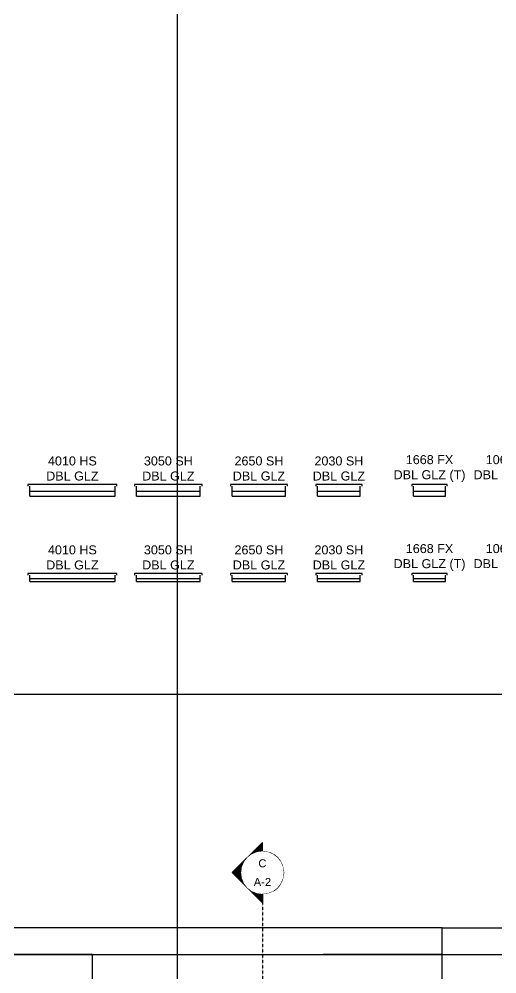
# Model space of a CAD drawing. Header units: inches. Extents: x -566 to 3217, y -8304 to 6564.
# Drawn here: x 2258 to 2527, y 1043 to 1580 of the extents above; entities that cross this region are included whole.
import ezdxf

# ---------------------------------------------------------------- set-up
doc = ezdxf.new("R2010")
doc.units = ezdxf.units.IN
doc.header["$MEASUREMENT"] = 0
doc.header["$PDMODE"] = 1
doc.header["$PDSIZE"] = -2
doc.linetypes.add('CENTER2', pattern=[0.026999999999999996, 0.018, -0.003, 0.003, -0.003])
doc.layers.get('0').update_dxf_attribs({"lineweight": 25})
doc.layers.get('DEFPOINTS').update_dxf_attribs({"lineweight": 25})
for name, color, linetype, lineweight, true_color in [('1-DIM', 22, 'Continuous', 25, 0xcc3300), ('1-WALL', 3, 'Continuous', 25, 0x00ff00), ('1-WIN', 9, 'Continuous', 25, 0xc0c0c0)]:
    doc.layers.add(name, color=color, linetype=linetype, lineweight=lineweight, true_color=true_color)
doc.layers.add('1-SECT', color=7, linetype='Continuous', lineweight=25)
doc.layers.add('1-TEXT', color=7, linetype='Continuous', lineweight=25)
doc.styles.add('Arial', font='arial.ttf')
doc.dimstyles.new('ANNOT', dxfattribs={"dimtxt": 0.0833333333333333, "dimasz": 0.18, "dimexe": 5e-05, "dimexo": 3.125e-05, "dimgap": 4.5e-05, "dimtad": 1, "dimdec": 3, "dimdsep": 46, "dimlunit": 4, "dimtxsty": 'Arial', "dimblk": 'VW_SLASH', "dimblk1": 'VW_SLASH', "dimblk2": 'VW_SLASH', "dimcen": 0, "dimdle": 5e-05, "dimazin": 0, "dimtfac": 1, "dimtdec": 3, "dimtix": 1, "dimtmove": 0, "dimatfit": 0, "dimldrblk": 'VW_SLASH', "dimfxl": 1, "dimfrac": 2, "dimtolj": 1, "dimarcsym": 0})
pattern_1 = [(45, (0, 0), (-0.0055242717280199, 0.0055242717280199), [])]

# ---------------------------------------------------------------- blocks, each defined once
blk = doc.blocks.new('Group-245')
at = {"color": 7, "linetype": 'Continuous'}
for p, q in [((1029.089187264542, 2417.379983414316), (1077.089187264541, 2417.379983414316)), ((1029.089187264542, 2415.629983414316), (1077.089187264541, 2415.629983414316))]:
    blk.add_line(p, q, dxfattribs=at)
at = {"color": 7, "linetype": 'Continuous', "flags": 128}
blk.add_lwpolyline([(1078.089187264545, 2419.129983414316), (1078.089187264545, 2420.129983414316), (1028.089187264545, 2420.129983414316), (1028.089187264545, 2419.129983414316)], dxfattribs=at)
at = {"layer": 'DEFPOINTS'}
blk.add_line((1077.089187264541, 2419.129983414316), (1077.089187265022, 2419.129983414316), dxfattribs=at)
blk = doc.blocks.new('Group-247')
at = {"color": 7, "linetype": 'Continuous'}
for p, q in [((1029.089187264542, 2466.379983414316), (1077.089187264541, 2466.379983414316)), ((1029.089187264542, 2463.629983414316), (1077.089187264541, 2463.629983414316))]:
    blk.add_line(p, q, dxfattribs=at)
at = {"color": 7, "linetype": 'Continuous', "flags": 128}
blk.add_lwpolyline([(1078.089187264545, 2469.129983414316), (1078.089187264545, 2470.129983414316), (1028.089187264545, 2470.129983414316), (1028.089187264545, 2469.129983414316)], dxfattribs=at)
at = {"layer": 'DEFPOINTS'}
blk.add_line((1077.089187264541, 2469.129983414316), (1077.089187265022, 2469.129983414316), dxfattribs=at)
blk = doc.blocks.new('Group-248')
at = {"color": 7, "linetype": 'Continuous'}
for p, q in [((1089.089187264542, 2466.379983414316), (1125.089187264542, 2466.379983414316)), ((1089.089187264542, 2463.629983414316), (1125.089187264542, 2463.629983414316))]:
    blk.add_line(p, q, dxfattribs=at)
at = {"color": 7, "linetype": 'Continuous', "flags": 128}
blk.add_lwpolyline([(1126.089187264545, 2469.129983414316), (1126.089187264545, 2470.129983414316), (1088.089187264545, 2470.129983414316), (1088.089187264545, 2469.129983414316)], dxfattribs=at)
at = {"layer": 'DEFPOINTS'}
blk.add_line((1125.089187264542, 2469.129983414316), (1125.089187264902, 2469.129983414316), dxfattribs=at)
blk = doc.blocks.new('Group-249')
at = {"color": 7, "linetype": 'Continuous'}
for p, q in [((1089.089187264542, 2417.379983414316), (1125.089187264542, 2417.379983414316)), ((1089.089187264542, 2415.629983414316), (1125.089187264542, 2415.629983414316))]:
    blk.add_line(p, q, dxfattribs=at)
at = {"color": 7, "linetype": 'Continuous', "flags": 128}
blk.add_lwpolyline([(1126.089187264545, 2419.129983414316), (1126.089187264545, 2420.129983414316), (1088.089187264545, 2420.129983414316), (1088.089187264545, 2419.129983414316)], dxfattribs=at)
at = {"layer": 'DEFPOINTS'}
blk.add_line((1125.089187264542, 2419.129983414316), (1125.089187264902, 2419.129983414316), dxfattribs=at)
blk = doc.blocks.new('Group-266')
at = {"color": 7, "linetype": 'Continuous'}
for p, q in [((1191.089187264541, 2466.379983414316), (1215.089187264541, 2466.379983414316)), ((1191.089187264541, 2463.629983414316), (1215.089187264541, 2463.629983414316))]:
    blk.add_line(p, q, dxfattribs=at)
at = {"color": 7, "linetype": 'Continuous', "flags": 128}
blk.add_lwpolyline([(1216.089187264545, 2469.129983414316), (1216.089187264545, 2470.129983414316), (1190.089187264545, 2470.129983414316), (1190.089187264545, 2469.129983414316)], dxfattribs=at)
blk = doc.blocks.new('Group-267')
at = {"color": 7, "linetype": 'Continuous'}
for p, q in [((1191.089187264541, 2417.379983414316), (1215.089187264541, 2417.379983414316)), ((1191.089187264541, 2415.629983414316), (1215.089187264541, 2415.629983414316))]:
    blk.add_line(p, q, dxfattribs=at)
at = {"color": 7, "linetype": 'Continuous', "flags": 128}
blk.add_lwpolyline([(1216.089187264545, 2419.129983414316), (1216.089187264545, 2420.129983414316), (1190.089187264545, 2420.129983414316), (1190.089187264545, 2419.129983414316)], dxfattribs=at)
blk = doc.blocks.new('Group-270')
at = {"color": 7, "linetype": 'Continuous'}
for p, q in [((1143.089187264541, 2466.379983414316), (1173.089187264541, 2466.379983414316)), ((1143.089187264541, 2463.629983414316), (1173.089187264541, 2463.629983414316))]:
    blk.add_line(p, q, dxfattribs=at)
at = {"color": 7, "linetype": 'Continuous', "flags": 128}
blk.add_lwpolyline([(1174.089187264545, 2469.129983414316), (1174.089187264545, 2470.129983414316), (1142.089187264545, 2470.129983414316), (1142.089187264545, 2469.129983414316)], dxfattribs=at)
at = {"layer": 'DEFPOINTS'}
blk.add_line((1173.089187264541, 2469.129983414316), (1173.089187264841, 2469.129983414316), dxfattribs=at)
blk = doc.blocks.new('Group-271')
at = {"color": 7, "linetype": 'Continuous'}
for p, q in [((1143.089187264541, 2417.379983414316), (1173.089187264541, 2417.379983414316)), ((1143.089187264541, 2415.629983414316), (1173.089187264541, 2415.629983414316))]:
    blk.add_line(p, q, dxfattribs=at)
at = {"color": 7, "linetype": 'Continuous', "flags": 128}
blk.add_lwpolyline([(1174.089187264545, 2419.129983414316), (1174.089187264545, 2420.129983414316), (1142.089187264545, 2420.129983414316), (1142.089187264545, 2419.129983414316)], dxfattribs=at)
at = {"layer": 'DEFPOINTS'}
blk.add_line((1173.089187264541, 2419.129983414316), (1173.089187264841, 2419.129983414316), dxfattribs=at)
blk = doc.blocks.new('Group-272')
at = {"color": 7, "linetype": 'Continuous'}
for p, q in [((1245.089187264541, 2466.379983414316), (1263.089187264541, 2466.379983414316)), ((1245.089187264541, 2463.629983414316), (1263.089187264541, 2463.629983414316))]:
    blk.add_line(p, q, dxfattribs=at)
at = {"color": 7, "linetype": 'Continuous', "flags": 128}
blk.add_lwpolyline([(1264.089187264545, 2469.129983414316), (1264.089187264545, 2470.129983414316), (1244.089187264545, 2470.129983414316), (1244.089187264545, 2469.129983414316)], dxfattribs=at)
blk = doc.blocks.new('Group-273')
at = {"color": 7, "linetype": 'Continuous'}
for p, q in [((1245.089187264541, 2417.379983414316), (1263.089187264541, 2417.379983414316)), ((1245.089187264541, 2415.629983414316), (1263.089187264541, 2415.629983414316))]:
    blk.add_line(p, q, dxfattribs=at)
at = {"color": 7, "linetype": 'Continuous', "flags": 128}
blk.add_lwpolyline([(1264.089187264545, 2419.129983414316), (1264.089187264545, 2420.129983414316), (1244.089187264545, 2420.129983414316), (1244.089187264545, 2419.129983414316)], dxfattribs=at)
blk = doc.blocks.new('pha-sec')
at = {"linetype": 'Continuous', "lineweight": 25}
h = blk.add_hatch(dxfattribs=at)
h.set_pattern_fill('ANSI31', style=0, pattern_type=2)
h.set_pattern_definition(pattern_1)
edge = h.paths.add_edge_path()
edge.add_line((0, 0.3535533905932739), (0, 0.25))
edge.add_arc((1e-16, 0), 0.25, 45, 90, ccw=False)
edge.add_line((0.1767766952966369, 0.1767766952966369), (0, 0.3535533905932739))
h = blk.add_hatch(dxfattribs=at)
h.set_pattern_fill('ANSI31', style=0, pattern_type=2)
h.set_pattern_definition(pattern_1)
edge = h.paths.add_edge_path()
edge.add_arc((0, 1e-16), 0.2500000000000001, 0, 44.999999999999886, ccw=False)
edge.add_arc((0, -1e-16), 0.2500000000000001, 315, 360, ccw=False)
edge.add_line((0.1767766952966369, -0.1767766952966369), (0.3535533905932738, -1e-16))
edge.add_line((0.3535533905932738, -1e-16), (0.1767766952966369, 0.1767766952966369))
h = blk.add_hatch(dxfattribs=at)
h.set_pattern_fill('ANSI31', style=0, pattern_type=2)
h.set_pattern_definition(pattern_1)
edge = h.paths.add_edge_path()
edge.add_arc((3e-16, -3e-16), 0.2499999999999996, 269.99999999999994, 315.00000000000006, ccw=False)
edge.add_line((0, -0.25), (0, -0.3535533905932739))
edge.add_line((0, -0.3535533905932739), (0.1767766952966369, -0.1767766952966369))
for p, q in [((0, 0.25), (0, 0.3535533905932739)), ((0, 0.3535533905932739), (0.3535533905932738, -1e-16)), ((0.3535533905932739, 1e-16), (0, -0.3535533905932739)), ((0, -0.25), (0, -0.3535533905932739))]:
    blk.add_line(p, q)
blk = doc.blocks.new('PHA-DET')
at = {"lineweight": 5, "transparency": 33554687}
blk.add_line((-0.25, 0), (0.25, 0), dxfattribs=at)
at = {"lineweight": 5, "transparency": 33554687, "flags": 128}
blk.add_lwpolyline([(0.25, 0, 0.4142135623730949), (0, 0.2499999999999999, 0.414213562373095), (-0.25, 0, 0.414213562373095), (0, -0.2499999999999999, 0.4142135623730949)], format="xyb", close=True, dxfattribs=at)
at = {"color": 255, "linetype": 'Continuous', "lineweight": 5, "transparency": 33554687}
blk.add_wipeout([(-0.25, 0), (-0.2414814565722671, -0.06470476127563018), (-0.21650635094610965, -0.12500000000000006), (-0.1767766952966368, -0.17677669529663687), (-0.1249999999999999, -0.21650635094610976), (-0.06470476127563014, -0.2414814565722671), (-5e-17, -0.25), (0.06470476127563005, -0.2414814565722671), (0.1249999999999998, -0.21650635094610976), (0.17677669529663664, -0.1767766952966371), (0.2165063509461095, -0.12500000000000033), (0.241481456572267, -0.06470476127563063), (0.25, -4.996003610813204e-16), (0.2414814565722672, 0.06470476127562963), (0.21650635094611, 0.12499999999999944), (0.1767766952966374, 0.1767766952966363), (0.1250000000000007, 0.21650635094610926), (0.06470476127563105, 0.24148145657226683), (9.5e-16, 0.25), (-0.0647047612756292, 0.24148145657226738), (-0.124999999999999, 0.21650635094611026), (-0.176776695296636, 0.17677669529663775), (-0.21650635094610904, 0.1250000000000011), (-0.2414814565722667, 0.06470476127563152)], dxfattribs=at)
blk = doc.blocks.new('Group-599')
at = {"xscale": -48, "yscale": 48}
blk.add_blockref('pha-sec', (1160.038314207848, 2251.936592115071), dxfattribs=at)
at = {"xscale": 48, "yscale": 48, "zscale": 48}
blk.add_blockref('PHA-DET', (1160.038314207848, 2251.936592115071), dxfattribs=at)
at = {"linetype": 'CENTER2'}
blk.add_line((1160.038314207852, 2239.936592115071), (1160.038314207852, 2119.936592115071), dxfattribs=at)
at = {"char_height": 4.5, "attachment_point": 2, "line_spacing_factor": 0.25, "style": 'Arial'}
for s, insert in [('C', (1160.038314207852, 2259.436592115071)), ('A-2', (1160.038314207852, 2248.936592115071))]:
    blk.add_mtext(s, dxfattribs=dict(at, insert=insert))
blk = doc.blocks.new('VW_SLASH')
at = {"color": 0, "linetype": 'ByBlock', "lineweight": -2, "transparency": 16777216}
blk.add_line((0.0002777777777778, 0), (-1, 0), dxfattribs=at)
at = {"color": 0, "linetype": 'Continuous', "lineweight": 5, "transparency": 16777216, "flags": 128}
blk.add_lwpolyline([(0.0001198843690977, 0.0001198843690977), (-0.0001198843690977, -0.0001198843690977)], dxfattribs=at)
blk = doc.blocks.new('*D1025')
at = {"layer": '1-DIM', "color": 0, "lineweight": -2}
for p, q in [((1939.62464883934, 1053.851549643908), (1579.62464883934, 1053.851549643908)), ((2299.624648839341, 969.85158089563), (2299.624648839341, 1053.951549643908)), ((2299.624648839341, 1053.851549643908), (2366.693898839341, 1053.851549643908)), ((2496.541315506008, 1053.851549643908), (2429.472065506008, 1053.851549643908)), ((2496.541315506008, 1017.85158089563), (2496.541315506008, 1053.951549643908)), ((2856.541315506008, 1053.851549643908), (3216.541315506008, 1053.851549643908))]:
    blk.add_line(p, q, dxfattribs=at)
at = {"layer": 'DEFPOINTS', "color": 0}
for p in [(2496.541315506008, 1053.851549643908), (2496.541315506008, 1017.85154964563), (2299.624648839341, 969.85154964563)]:
    blk.add_point(p, dxfattribs=at)
at = {"layer": '1-DIM', "color": 0, "lineweight": -2, "xscale": 360, "yscale": 360, "zscale": 360}
blk.add_blockref('VW_SLASH', (2299.624648839341, 1053.851549643908), dxfattribs=at)
at = {"layer": '1-DIM', "color": 0, "lineweight": -2, "xscale": 360, "yscale": 360, "zscale": 360, "rotation": 180}
blk.add_blockref('VW_SLASH', (2496.541315506008, 1053.851549643908), dxfattribs=at)
at = {"layer": '1-DIM', "color": 0, "insert": (2398.082982172675, 1053.851549643908), "char_height": 0.0833333333333333, "attachment_point": 5, "style": 'Arial'}
blk.add_mtext('\\A1;16\'-5"', dxfattribs=at)
blk = doc.blocks.new('*D1029')
at = {"layer": '1-DIM', "color": 0, "lineweight": -2}
for p, q in [((2610.541315506022, 1377.85154964563), (2610.541315506022, 1737.85154964563)), ((2496.541346756009, 1017.85154964563), (2610.641315506022, 1017.85154964563)), ((2610.541315506022, 1017.85154964563), (2610.541315506022, 659.1724246456301)), ((2610.541315506022, 237.8515496456304), (2610.541315506022, 596.5306746456304)), ((2064.541346756007, 237.8515496456305), (2610.641315506022, 237.8515496456304)), ((2610.541315506022, -122.1484503543696), (2610.541315506022, -482.1484503543696))]:
    blk.add_line(p, q, dxfattribs=at)
at = {"layer": 'DEFPOINTS', "color": 0}
for p in [(2496.541315506008, 1017.85154964563), (2610.541315506022, 1017.85154964563), (2064.541315506007, 237.8515496456305)]:
    blk.add_point(p, dxfattribs=at)
at = {"layer": '1-DIM', "color": 0, "lineweight": -2, "xscale": 360, "yscale": 360, "zscale": 360}
for p, rotation in [((2610.541315506022, 1017.85154964563), 270), ((2610.541315506022, 237.8515496456304), 90)]:
    blk.add_blockref('VW_SLASH', p, dxfattribs=dict(at, rotation=rotation))
at = {"layer": '1-DIM', "color": 0, "insert": (2610.541315506022, 627.8515496456303), "char_height": 0.0833333333333333, "attachment_point": 5, "rotation": 90, "style": 'Arial'}
blk.add_mtext("\\A1;65'", dxfattribs=at)
blk = doc.blocks.new('*D1031')
at = {"layer": '1-DIM', "color": 0, "lineweight": -2}
for p, q in [((2592.541315506019, 1281.85154964563), (2592.541315506019, 1641.85154964563)), ((2499.541346756007, 921.85154964563), (2592.641315506019, 921.85154964563)), ((2592.541315506019, 921.85154964563), (2592.541315506019, 641.1721746456292)), ((2592.541315506019, 297.8515496456287), (2592.541315506019, 578.5309246456295)), ((2496.541346756007, 297.8515496456287), (2592.641315506019, 297.8515496456287)), ((2592.541315506019, -62.14845035437133), (2592.541315506019, -422.1484503543713))]:
    blk.add_line(p, q, dxfattribs=at)
at = {"layer": 'DEFPOINTS', "color": 0}
for p in [(2499.541315506007, 921.85154964563), (2496.541315506007, 297.8515496456287), (2592.541315506019, 297.8515496456287)]:
    blk.add_point(p, dxfattribs=at)
at = {"layer": '1-DIM', "color": 0, "lineweight": -2, "xscale": 360, "yscale": 360, "zscale": 360}
for p, rotation in [((2592.541315506019, 921.85154964563), 270), ((2592.541315506019, 297.8515496456287), 90)]:
    blk.add_blockref('VW_SLASH', p, dxfattribs=dict(at, rotation=rotation))
at = {"layer": '1-DIM', "color": 0, "insert": (2592.541315506019, 609.8515496456293), "char_height": 0.0833333333333333, "attachment_point": 5, "rotation": 90, "style": 'Arial'}
blk.add_mtext("\\A1;52'", dxfattribs=at)
blk = doc.blocks.new('*D1032')
at = {"layer": '1-DIM', "color": 0, "lineweight": -2}
for p, q in [((2592.541315506024, 1377.85154964563), (2592.541315506024, 1737.85154964563)), ((2496.541346756009, 1017.85154964563), (2592.641315506024, 1017.85154964563)), ((2592.541315506024, 1017.85154964563), (2592.541315506024, 1001.139882978964)), ((2592.541315506024, 921.85154964563), (2592.541315506024, 938.5632163122966)), ((2499.541346756007, 921.85154964563), (2592.641315506024, 921.85154964563)), ((2592.541315506024, 561.85154964563), (2592.541315506024, 201.85154964563))]:
    blk.add_line(p, q, dxfattribs=at)
at = {"layer": 'DEFPOINTS', "color": 0}
for p in [(2496.541315506008, 1017.85154964563), (2499.541315506007, 921.85154964563), (2592.541315506024, 921.85154964563)]:
    blk.add_point(p, dxfattribs=at)
at = {"layer": '1-DIM', "color": 0, "lineweight": -2, "xscale": 360, "yscale": 360, "zscale": 360}
for p, rotation in [((2592.541315506024, 1017.85154964563), 270), ((2592.541315506024, 921.85154964563), 90)]:
    blk.add_blockref('VW_SLASH', p, dxfattribs=dict(at, rotation=rotation))
at = {"layer": '1-DIM', "color": 0, "insert": (2592.541315506024, 969.85154964563), "char_height": 0.0833333333333333, "attachment_point": 5, "rotation": 90, "style": 'Arial'}
blk.add_mtext("\\A1;8'", dxfattribs=at)
blk = doc.blocks.new('*D1033')
at = {"layer": '1-DIM', "color": 0, "lineweight": -2}
for p, q in [((2574.541315506017, 1003.35154964563), (2574.541315506017, 1363.35154964563)), ((2496.541346756007, 643.3515496456298), (2574.641315506017, 643.3515496456298)), ((2574.541315506017, 643.3515496456298), (2574.541315506017, 502.0922579789626)), ((2574.541315506017, 297.8515496456287), (2574.541315506017, 439.1108413122961)), ((2496.541346756007, 297.8515496456287), (2574.641315506017, 297.8515496456287)), ((2574.541315506017, -62.14845035437133), (2574.541315506017, -422.1484503543713))]:
    blk.add_line(p, q, dxfattribs=at)
at = {"layer": 'DEFPOINTS', "color": 0}
for p in [(2496.541315506007, 643.3515496456298), (2496.541315506007, 297.8515496456287), (2574.541315506017, 297.8515496456287)]:
    blk.add_point(p, dxfattribs=at)
at = {"layer": '1-DIM', "color": 0, "lineweight": -2, "xscale": 360, "yscale": 360, "zscale": 360}
for p, rotation in [((2574.541315506017, 643.3515496456298), 270), ((2574.541315506017, 297.8515496456287), 90)]:
    blk.add_blockref('VW_SLASH', p, dxfattribs=dict(at, rotation=rotation))
at = {"layer": '1-DIM', "color": 0, "insert": (2574.541315506017, 470.6015496456292), "char_height": 0.0833333333333333, "attachment_point": 5, "rotation": 90, "style": 'Arial'}
blk.add_mtext('\\A1;28\'-9 1/2"', dxfattribs=at)
blk = doc.blocks.new('*D1034')
at = {"layer": '1-DIM', "color": 0, "lineweight": -2}
for p, q in [((2574.541315506018, 1085.35154964563), (2574.541315506018, 1445.35154964563)), ((2496.541346756007, 725.3515496456298), (2574.641315506018, 725.3515496456298)), ((2574.541315506018, 725.3515496456298), (2574.541315506018, 715.7447996456299)), ((2574.541315506018, 643.3515496456298), (2574.541315506018, 652.9582996456297)), ((2496.541346756007, 643.3515496456298), (2574.641315506018, 643.3515496456298)), ((2574.541315506018, 283.3515496456298), (2574.541315506018, -76.6484503543702))]:
    blk.add_line(p, q, dxfattribs=at)
at = {"layer": 'DEFPOINTS', "color": 0}
for p in [(2496.541315506007, 725.3515496456298), (2496.541315506007, 643.3515496456298), (2574.541315506018, 643.3515496456298)]:
    blk.add_point(p, dxfattribs=at)
at = {"layer": '1-DIM', "color": 0, "lineweight": -2, "xscale": 360, "yscale": 360, "zscale": 360}
for p, rotation in [((2574.541315506018, 725.3515496456298), 270), ((2574.541315506018, 643.3515496456298), 90)]:
    blk.add_blockref('VW_SLASH', p, dxfattribs=dict(at, rotation=rotation))
at = {"layer": '1-DIM', "color": 0, "insert": (2574.541315506018, 684.3515496456298), "char_height": 0.0833333333333333, "attachment_point": 5, "rotation": 90, "style": 'Arial'}
blk.add_mtext('\\A1;6\'-10"', dxfattribs=at)
blk = doc.blocks.new('*D1035')
at = {"layer": '1-DIM', "color": 0, "lineweight": -2}
for p, q in [((2574.541315506019, 1136.85154964563), (2574.541315506019, 1496.85154964563)), ((2496.541346756007, 776.85154964563), (2574.641315506019, 776.85154964563)), ((2574.541315506019, 776.85154964563), (2574.541315506019, 725.3515496456298)), ((2496.541346756007, 725.3515496456298), (2574.641315506019, 725.3515496456298)), ((2574.541315506019, 365.3515496456298), (2574.541315506019, 5.351549645629802))]:
    blk.add_line(p, q, dxfattribs=at)
at = {"layer": 'DEFPOINTS', "color": 0}
for p in [(2496.541315506007, 776.85154964563), (2496.541315506007, 725.3515496456298), (2574.541315506019, 725.3515496456298)]:
    blk.add_point(p, dxfattribs=at)
at = {"layer": '1-DIM', "color": 0, "lineweight": -2, "xscale": 360, "yscale": 360, "zscale": 360}
for p, rotation in [((2574.541315506019, 776.85154964563), 270), ((2574.541315506019, 725.3515496456298), 90)]:
    blk.add_blockref('VW_SLASH', p, dxfattribs=dict(at, rotation=rotation))
at = {"layer": '1-DIM', "color": 0, "insert": (2574.541315506019, 751.1015496456299), "char_height": 0.0833333333333333, "attachment_point": 5, "rotation": 90, "style": 'Arial'}
blk.add_mtext('\\A1;4\'-3 1/2"', dxfattribs=at)
blk = doc.blocks.new('*D1036')
at = {"layer": '1-DIM', "color": 0, "lineweight": -2}
for p, q in [((2574.541315506022, 1281.85154964563), (2574.541315506022, 1641.85154964563)), ((2499.541346756007, 921.85154964563), (2574.641315506022, 921.85154964563)), ((2574.541315506022, 921.85154964563), (2574.541315506022, 880.7406329789635)), ((2574.541315506022, 776.85154964563), (2574.541315506022, 817.9624663122966)), ((2496.541346756007, 776.85154964563), (2574.641315506022, 776.85154964563)), ((2574.541315506022, 416.85154964563), (2574.541315506022, 56.85154964563003))]:
    blk.add_line(p, q, dxfattribs=at)
at = {"layer": 'DEFPOINTS', "color": 0}
for p in [(2499.541315506007, 921.85154964563), (2496.541315506007, 776.85154964563), (2574.541315506022, 776.85154964563)]:
    blk.add_point(p, dxfattribs=at)
at = {"layer": '1-DIM', "color": 0, "lineweight": -2, "xscale": 360, "yscale": 360, "zscale": 360}
for p, rotation in [((2574.541315506022, 921.85154964563), 270), ((2574.541315506022, 776.85154964563), 90)]:
    blk.add_blockref('VW_SLASH', p, dxfattribs=dict(at, rotation=rotation))
at = {"layer": '1-DIM', "color": 0, "insert": (2574.541315506022, 849.35154964563), "char_height": 0.0833333333333333, "attachment_point": 5, "rotation": 90, "style": 'Arial'}
blk.add_mtext('\\A1;12\'-1"', dxfattribs=at)
blk = doc.blocks.new('*D1052')
at = {"layer": '1-DIM', "color": 0, "lineweight": -2}
for p, q in [((2347.622313809513, 1252.35154964563), (2347.622313809513, 1612.35154964563)), ((2359.041284256007, 892.3515496456303), (2347.522313809513, 892.3515496456303)), ((2347.622313809513, 892.3515496456303), (2347.622313809513, 856.3515496456303)), ((2359.041284256007, 856.3515496456303), (2347.522313809513, 856.3515496456303)), ((2347.622313809513, 496.3515496456303), (2347.622313809513, 136.3515496456303))]:
    blk.add_line(p, q, dxfattribs=at)
at = {"layer": 'DEFPOINTS', "color": 0}
for p in [(2359.041315506007, 892.3515496456303), (2347.622313809513, 856.3515496456303), (2359.041315506007, 856.3515496456303)]:
    blk.add_point(p, dxfattribs=at)
at = {"layer": '1-DIM', "color": 0, "lineweight": -2, "xscale": 360, "yscale": 360, "zscale": 360}
for p, rotation in [((2347.622313809513, 892.3515496456303), 270), ((2347.622313809513, 856.3515496456303), 90)]:
    blk.add_blockref('VW_SLASH', p, dxfattribs=dict(at, rotation=rotation))
at = {"layer": '1-DIM', "color": 0, "insert": (2347.622313809513, 874.3515496456303), "char_height": 0.0833333333333333, "attachment_point": 5, "rotation": 90, "style": 'Arial'}
blk.add_mtext("\\A1;3'", dxfattribs=at)
blk = doc.blocks.new('*D1053')
at = {"layer": '1-DIM', "color": 0, "lineweight": -2}
for p, q in [((2347.622313809514, 1216.35154964563), (2347.622313809514, 1576.35154964563)), ((2359.041284256007, 856.3515496456303), (2347.522313809514, 856.3515496456303)), ((2347.622313809514, 808.35154964563), (2347.622313809514, 856.3515496456303)), ((2359.041284256007, 808.35154964563), (2347.522313809514, 808.35154964563)), ((2347.622313809514, 448.35154964563), (2347.622313809514, 88.35154964563003))]:
    blk.add_line(p, q, dxfattribs=at)
at = {"layer": 'DEFPOINTS', "color": 0}
for p in [(2347.622313809514, 856.3515496456303), (2359.041315506007, 856.3515496456303), (2359.041315506007, 808.35154964563)]:
    blk.add_point(p, dxfattribs=at)
at = {"layer": '1-DIM', "color": 0, "lineweight": -2, "xscale": 360, "yscale": 360, "zscale": 360}
for p, rotation in [((2347.622313809514, 856.3515496456303), 270), ((2347.622313809514, 808.35154964563), 90)]:
    blk.add_blockref('VW_SLASH', p, dxfattribs=dict(at, rotation=rotation))
at = {"layer": '1-DIM', "color": 0, "insert": (2347.622313809514, 832.3515496456301), "char_height": 0.0833333333333333, "attachment_point": 5, "rotation": 90, "style": 'Arial'}
blk.add_mtext("\\A1;4'", dxfattribs=at)
blk = doc.blocks.new('*D1080')
at = {"layer": '1-DIM', "color": 0, "lineweight": -2}
for p, q in [((1548.541315506007, 1053.851549643908), (1188.541315506007, 1053.851549643908)), ((1908.541315506007, 1017.85158089563), (1908.541315506007, 1053.951549643908)), ((1908.541315506007, 1053.851549643908), (1975.610565506008, 1053.851549643908)), ((2105.457982172675, 1053.851549643908), (2038.388732172675, 1053.851549643908)), ((2105.457982172675, 969.85158089563), (2105.457982172675, 1053.951549643908)), ((2465.457982172675, 1053.851549643908), (2825.457982172675, 1053.851549643908))]:
    blk.add_line(p, q, dxfattribs=at)
at = {"layer": 'DEFPOINTS', "color": 0}
for p in [(1908.541315506007, 1053.851549643908), (1908.541315506007, 1017.85154964563), (2105.457982172675, 969.85154964563)]:
    blk.add_point(p, dxfattribs=at)
at = {"layer": '1-DIM', "color": 0, "lineweight": -2, "xscale": 360, "yscale": 360, "zscale": 360}
blk.add_blockref('VW_SLASH', (1908.541315506007, 1053.851549643908), dxfattribs=at)
at = {"layer": '1-DIM', "color": 0, "lineweight": -2, "xscale": 360, "yscale": 360, "zscale": 360, "rotation": 180}
blk.add_blockref('VW_SLASH', (2105.457982172675, 1053.851549643908), dxfattribs=at)
at = {"layer": '1-DIM', "color": 0, "insert": (2006.999648839341, 1053.851549643908), "char_height": 0.0833333333333333, "attachment_point": 5, "style": 'Arial'}
blk.add_mtext('\\A1;16\'-5"', dxfattribs=at)
blk = doc.blocks.new('*D1081')
at = {"layer": '1-DIM', "color": 0, "lineweight": -2}
for p, q in [((1745.457982172675, 1053.851549643908), (1385.457982172675, 1053.851549643908)), ((2105.457982172675, 969.85158089563), (2105.457982172675, 1053.951549643908)), ((2105.457982172675, 1053.851549643908), (2171.152232172674, 1053.851549643908)), ((2299.624648839341, 1053.851549643908), (2233.930398839341, 1053.851549643908)), ((2299.624648839341, 969.85158089563), (2299.624648839341, 1053.951549643908)), ((2659.624648839341, 1053.851549643908), (3019.624648839341, 1053.851549643908))]:
    blk.add_line(p, q, dxfattribs=at)
at = {"layer": 'DEFPOINTS', "color": 0}
for p in [(2105.457982172675, 1053.851549643908), (2105.457982172675, 969.85154964563), (2299.624648839341, 969.85154964563)]:
    blk.add_point(p, dxfattribs=at)
at = {"layer": '1-DIM', "color": 0, "lineweight": -2, "xscale": 360, "yscale": 360, "zscale": 360}
blk.add_blockref('VW_SLASH', (2105.457982172675, 1053.851549643908), dxfattribs=at)
at = {"layer": '1-DIM', "color": 0, "lineweight": -2, "xscale": 360, "yscale": 360, "zscale": 360, "rotation": 180}
blk.add_blockref('VW_SLASH', (2299.624648839341, 1053.851549643908), dxfattribs=at)
at = {"layer": '1-DIM', "color": 0, "insert": (2202.541315506008, 1053.851549643908), "char_height": 0.0833333333333333, "attachment_point": 5, "style": 'Arial'}
blk.add_mtext('\\A1;16\'-2"', dxfattribs=at)
blk = doc.blocks.new('*D1082')
at = {"layer": '1-DIM', "color": 0, "lineweight": -2}
for p, q in [((1548.541315506007, 1068.851549730703), (1188.541315506007, 1068.851549730703)), ((1908.541315506007, 1017.851580895631), (1908.541315506007, 1068.951549730703)), ((1908.541315506007, 1068.851549730703), (2171.21902383934, 1068.851549730703)), ((2496.541315506007, 1068.851549730703), (2233.863607172674, 1068.851549730703)), ((2496.541315506007, 1017.851580895631), (2496.541315506007, 1068.951549730703)), ((2856.541315506007, 1068.851549730703), (3216.541315506007, 1068.851549730703))]:
    blk.add_line(p, q, dxfattribs=at)
at = {"layer": 'DEFPOINTS', "color": 0}
for p in [(2496.541315506007, 1068.851549730703), (1908.541315506007, 1017.851549645631), (2496.541315506007, 1017.851549645631)]:
    blk.add_point(p, dxfattribs=at)
at = {"layer": '1-DIM', "color": 0, "lineweight": -2, "xscale": 360, "yscale": 360, "zscale": 360}
blk.add_blockref('VW_SLASH', (1908.541315506007, 1068.851549730703), dxfattribs=at)
at = {"layer": '1-DIM', "color": 0, "lineweight": -2, "xscale": 360, "yscale": 360, "zscale": 360, "rotation": 180}
blk.add_blockref('VW_SLASH', (2496.541315506007, 1068.851549730703), dxfattribs=at)
at = {"layer": '1-DIM', "color": 0, "insert": (2202.541315506007, 1068.851549730703), "char_height": 0.0833333333333333, "attachment_point": 5, "style": 'Arial'}
blk.add_mtext("\\A1;49'", dxfattribs=at)

msp = doc.modelspace()

# ---------------------------------------------------------------- linework, layer by layer
at = {"layer": '1-WALL'}
for p, q in [((2264.379435015319, 1311.629983414313), (2264.379435015319, 1317.129983414313)), ((2312.379435015318, 1311.629983414313), (2312.379435015318, 1317.129983414313)), ((2324.379435015319, 1311.629983414313), (2324.379435015319, 1317.129983414313)), ((2360.379435015318, 1311.629983414313), (2360.379435015318, 1317.129983414313)), ((2378.379435015318, 1311.629983414313), (2378.379435015318, 1317.129983414313)), ((2408.379435015318, 1311.629983414313), (2408.379435015318, 1317.129983414313)), ((2426.379435015318, 1311.629983414313), (2426.379435015318, 1317.129983414313)), ((2450.379435015318, 1311.629983414313), (2450.379435015318, 1317.129983414313)), ((2480.379435015318, 1311.629983414313), (2480.379435015318, 1317.129983414313)), ((2498.379435015318, 1311.629983414313), (2498.379435015318, 1317.129983414313)), ((2264.379435015319, 1263.629983414313), (2264.379435015319, 1267.129983414313)), ((2312.379435015318, 1263.629983414313), (2312.379435015318, 1267.129983414313)), ((2324.379435015319, 1263.629983414313), (2324.379435015319, 1267.129983414313)), ((2360.379435015318, 1263.629983414313), (2360.379435015318, 1267.129983414313)), ((2378.379435015318, 1263.629983414313), (2378.379435015318, 1267.129983414313)), ((2408.379435015318, 1263.629983414313), (2408.379435015318, 1267.129983414313)), ((2426.379435015318, 1263.629983414313), (2426.379435015318, 1267.129983414313)), ((2450.379435015318, 1263.629983414313), (2450.379435015318, 1267.129983414313)), ((2480.379435015318, 1263.629983414313), (2480.379435015318, 1267.129983414313)), ((2498.379435015318, 1263.629983414313), (2498.379435015318, 1267.129983414313))]:
    msp.add_line(p, q, dxfattribs=at)
at = {"layer": 'DEFPOINTS', "color": 6, "true_color": 0xff00ff, "flags": 128}
msp.add_lwpolyline([(2753.870873081152, 1199.999999999995), (1553.870873081152, 1199.999999999997), (1553.870873081151, -3.4106e-12), (2753.870873081151, -5.2296e-12)], close=True, dxfattribs=at)

# ---------------------------------------------------------------- block references
at = {"layer": '1-WIN'}
for name in ['Group-247', 'Group-248', 'Group-270', 'Group-266', 'Group-272', 'Group-245', 'Group-249', 'Group-271', 'Group-267', 'Group-273']:
    msp.add_blockref(name, (1235.290247750777, -1152.000000000003), dxfattribs=at)

# ---------------------------------------------------------------- texts
at = {"layer": '1-TEXT', "char_height": 5.062500000000008, "attachment_point": 5, "line_spacing_factor": 1.004016064257028, "style": 'Arial'}
for s, insert in [('4010 HS\\PDBL GLZ', (2288.379435015322, 1327.129983414313)), ('3050 SH\\PDBL GLZ', (2342.379435015322, 1327.129983414313)), ('2650 SH\\PDBL GLZ', (2393.379435015322, 1327.129983414313)), ('2030 SH\\PDBL GLZ', (2438.379435015322, 1327.129983414313)), ('1668 FX\\PDBL GLZ (T)', (2489.379435015322, 1327.129983414313)), ('1068 FX\\PDBL GLZ (T)', (2534.379435015322, 1327.129983414313)), ('4010 HS\\PDBL GLZ', (2288.379435015322, 1277.129983414313)), ('3050 SH\\PDBL GLZ', (2342.379435015322, 1277.129983414313)), ('2650 SH\\PDBL GLZ', (2393.379435015322, 1277.129983414313)), ('2030 SH\\PDBL GLZ', (2438.379435015322, 1277.129983414313)), ('1668 FX\\PDBL GLZ (T)', (2489.379435015322, 1277.129983414313)), ('1068 FX\\PDBL GLZ (T)', (2534.379435015322, 1277.129983414313))]:
    msp.add_mtext(s, dxfattribs=dict(at, insert=insert))

# ---------------------------------------------------------------- dimensions: what is measured, and where the dimension line sits
at = {"layer": '1-DIM'}
for base, p1, p2, picture, middle in [((2592.541315506024, 921.85154964563), (2496.541315506008, 1017.85154964563), (2499.541315506007, 921.85154964563), '*D1032', (2592.541315506024, 969.85154964563)), ((2592.541315506019, 297.8515496456287), (2499.541315506007, 921.85154964563), (2496.541315506007, 297.8515496456287), '*D1031', (2592.541315506019, 609.8515496456293)), ((2574.541315506022, 776.85154964563), (2499.541315506007, 921.85154964563), (2496.541315506007, 776.85154964563), '*D1036', (2574.541315506022, 849.35154964563)), ((2347.622313809513, 856.3515496456303), (2359.041315506007, 892.3515496456303), (2359.041315506007, 856.3515496456303), '*D1052', (2347.622313809513, 874.3515496456303)), ((2347.622313809514, 856.3515496456303), (2359.041315506007, 808.35154964563), (2359.041315506007, 856.3515496456303), '*D1053', (2347.622313809514, 832.3515496456301)), ((2574.541315506019, 725.3515496456298), (2496.541315506007, 776.85154964563), (2496.541315506007, 725.3515496456298), '*D1035', (2574.541315506019, 751.1015496456299)), ((2574.541315506018, 643.3515496456298), (2496.541315506007, 725.3515496456298), (2496.541315506007, 643.3515496456298), '*D1034', (2574.541315506018, 684.3515496456298)), ((2574.541315506017, 297.8515496456287), (2496.541315506007, 643.3515496456298), (2496.541315506007, 297.8515496456287), '*D1033', (2574.541315506017, 470.6015496456292))]:
    dim = msp.add_linear_dim(base=base, p1=p1, p2=p2, angle=270, dimstyle='ANNOT', override={"dimtxt": 0.0833333333333333, "dimasz": 360, "dimexe": 0.1, "dimgap": 31.25, "dimtad": 0, "dimdec": 1, "dimpost": '<>', "dimtxsty": 'Arial', "dimdle": 0.1}, dxfattribs=at)
    dim.commit()
    dim.dimension.update_dxf_attribs({"geometry": picture, "text_midpoint": middle})

# ---------------------------------------------------------------- next in the draw order: block references
at = {"layer": '1-SECT'}
msp.add_blockref('Group-599', (1235.290247750777, -1152.000000000003), dxfattribs=at)

# ---------------------------------------------------------------- next in the draw order: dimensions: what is measured, and where the dimension line sits
at = {"layer": '1-DIM'}
dim = msp.add_linear_dim(base=(2610.541315506022, 1017.85154964563), p1=(2064.541315506007, 237.8515496456305), p2=(2496.541315506008, 1017.85154964563), angle=270, dimstyle='ANNOT', override={"dimtxt": 0.0833333333333333, "dimasz": 360, "dimexe": 0.1, "dimgap": 31.25, "dimtad": 0, "dimdec": 1, "dimpost": '<>', "dimtxsty": 'Arial', "dimdle": 0.1}, dxfattribs=at)
dim.commit()
dim.dimension.update_dxf_attribs({"geometry": '*D1029', "text_midpoint": (2610.541315506022, 627.8515496456303)})
for base, p1, p2, picture, middle in [((2496.541315506007, 1068.851549730703), (1908.541315506007, 1017.851549645631), (2496.541315506007, 1017.851549645631), '*D1082', (2202.541315506007, 1068.851549730703)), ((1908.541315506007, 1053.851549643908), (2105.457982172675, 969.85154964563), (1908.541315506007, 1017.85154964563), '*D1080', (2006.999648839341, 1053.851549643908)), ((2105.457982172675, 1053.851549643908), (2299.624648839341, 969.85154964563), (2105.457982172675, 969.85154964563), '*D1081', (2202.541315506008, 1053.851549643908)), ((2496.541315506008, 1053.851549643908), (2299.624648839341, 969.85154964563), (2496.541315506008, 1017.85154964563), '*D1025', (2398.082982172675, 1053.851549643908))]:
    dim = msp.add_linear_dim(base=base, p1=p1, p2=p2, dimstyle='ANNOT', override={"dimtxt": 0.0833333333333333, "dimasz": 360, "dimexe": 0.1, "dimgap": 31.25, "dimtad": 0, "dimdec": 1, "dimpost": '<>', "dimtxsty": 'Arial', "dimdle": 0.1}, dxfattribs=at)
    dim.commit()
    dim.dimension.update_dxf_attribs({"geometry": picture, "text_midpoint": middle})

doc.saveas('drawing.dxf')
